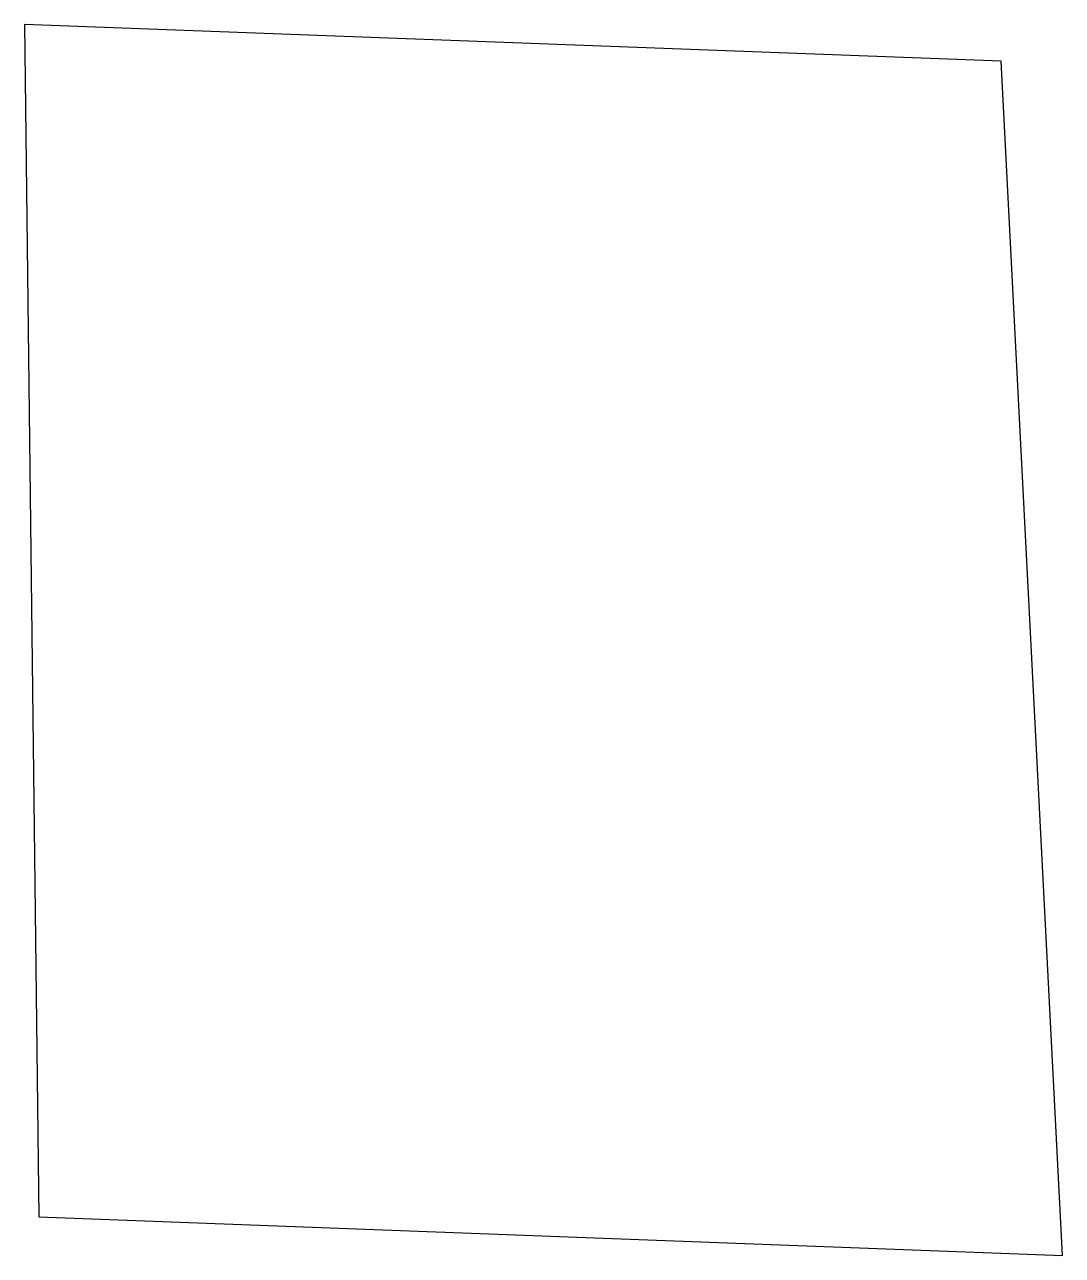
# Model space of a CAD drawing. Header units: inches. Extents: x 600775.9 to 600795.8, y 1303756 to 1303779.5.
import ezdxf

# ---------------------------------------------------------------- set-up
doc = ezdxf.new("R2010")
doc.units = ezdxf.units.IN
doc.header["$MEASUREMENT"] = 0

msp = doc.modelspace()

# ---------------------------------------------------------------- linework, layer by layer
msp.add_lwpolyline([(600775.9093, 1303779.5424), (600776.1823, 1303756.7424), (600795.7633, 1303756.0084), (600794.5903, 1303778.8434), (600775.9093, 1303779.5424)], close=True)

doc.saveas('drawing.dxf')
